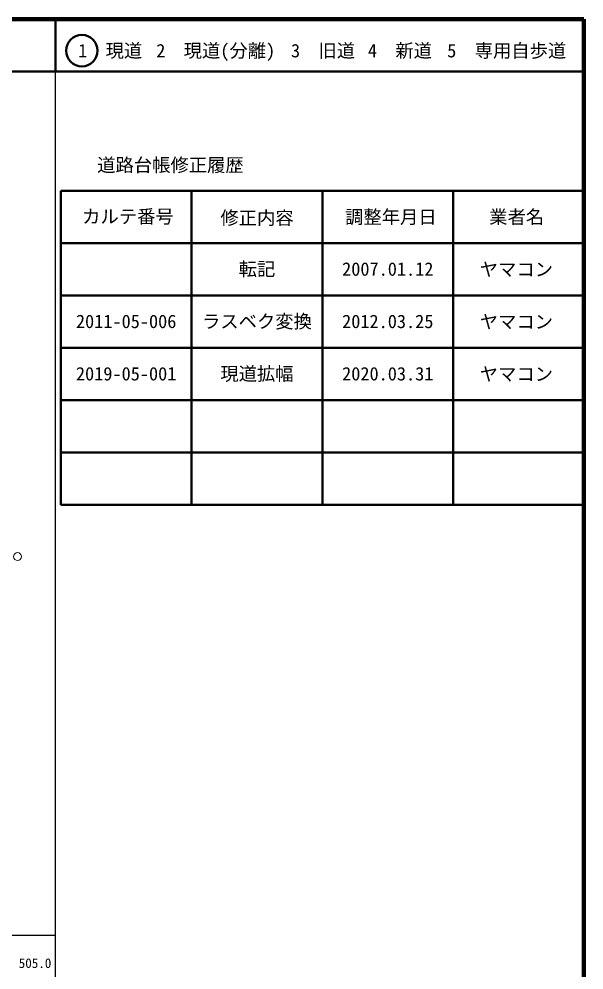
# Model space of a CAD drawing. Units: millimetres on the paper, enlarged 1000 times. Extents: x 40000 to 680000, y 20000 to 380000.
# Drawn here: x 572022 to 680000, y 198357 to 380000 of the extents above; entities that cross this region are included whole.
import ezdxf
from ezdxf.enums import TextEntityAlignment as Align

# ---------------------------------------------------------------- set-up
doc = ezdxf.new("R2010")
doc.units = ezdxf.units.MM
doc.header["$LTSCALE"] = 1000
for name, color, linetype, lineweight in [('M-BMK-SRVR', 3, 'Continuous', 13), ('M-TTL', 2, 'Continuous', 140), ('M-TTL-BAND', 7, 'Continuous', 25), ('M-TTL-FRAM', 2, 'Continuous', 50), ('M-TTL-LINE', 7, 'Continuous', 50)]:
    doc.layers.add(name, color=color, linetype=linetype, lineweight=lineweight)
doc.layers.add('M-TTL-TXT', color=7, linetype='Continuous')
doc.styles.add('ＭＳ ゴシック', font='')
doc.styles.get('ＭＳ ゴシック').set_extended_font_data('MS Gothic')

msp = doc.modelspace()

# ---------------------------------------------------------------- linework, layer by layer
at = {"layer": 'M-BMK-SRVR'}
msp.add_circle((571741, 277323), 750, dxfattribs=at)
at = {"layer": 'M-TTL'}
for p, q in [((680000, 380000), (40000, 380000)), ((680000, 20000), (680000, 380000))]:
    msp.add_line(p, q, dxfattribs=at)
at = {"layer": 'M-TTL-BAND'}
for p, q in [((579000, 20000), (579000, 370000)), ((40000, 205000), (579000, 205000))]:
    msp.add_line(p, q, dxfattribs=at)
at = {"layer": 'M-TTL-FRAM'}
for p, q in [((580000, 347197), (580000, 287197)), ((580000, 347197), (680000, 347197)), ((580000, 287197), (680000, 287197))]:
    msp.add_line(p, q, dxfattribs=at)
at = {"layer": 'M-TTL-LINE'}
for p, q in [((579000, 380000), (579000, 370000)), ((40000, 370000), (680000, 370000)), ((605000, 347197), (605000, 287197)), ((630000, 347197), (630000, 287197)), ((655000, 347197), (655000, 287197)), ((580000, 337197), (680000, 337197)), ((580000, 327197), (680000, 327197)), ((580000, 317197), (680000, 317197)), ((580000, 307197), (680000, 307197)), ((580000, 297197), (680000, 297197))]:
    msp.add_line(p, q, dxfattribs=at)
msp.add_circle((584031, 373958), 3000, dxfattribs=at)

# ---------------------------------------------------------------- texts
at = {"layer": 'M-TTL-BAND', "style": 'ＭＳ ゴシック'}
msp.add_text('505.0', height=1833, dxfattribs=at).set_placement((575086, 198195), align=Align.BOTTOM_CENTER)
at = {"layer": 'M-TTL-TXT', "style": 'ＭＳ ゴシック'}
for s, p in [('1\u3000現道', (589448, 373958)), ('2\u3000現道(分離)', (609619, 373958)), ('3\u3000旧道', (630121, 373958)), ('4\u3000新道', (644824, 373958)), ('5\u3000専用自歩道', (665228, 373958)), ('道路台帳修正履歴', (600968, 352113)), ('カルテ番号', (592839, 342277)), ('修正内容', (617509, 342023)), ('調整年月日', (643089, 342197)), ('業者名', (667134, 342197)), ('転記', (617500, 332245)), ('2007.01.12', (642500, 332245)), ('ヤマコン', (667077, 332189)), ('2011-05-006', (592500, 322245)), ('ラスベク変換', (617500, 322245)), ('2012.03.25', (642500, 322245)), ('ヤマコン', (667077, 322189)), ('2019-05-001', (592500, 312245)), ('現道拡幅', (617500, 312245)), ('2020.03.31', (642500, 312245)), ('ヤマコン', (667077, 312189))]:
    msp.add_text(s, height=2566, dxfattribs=at).set_placement(p, align=Align.MIDDLE_CENTER)

doc.saveas('drawing.dxf')
